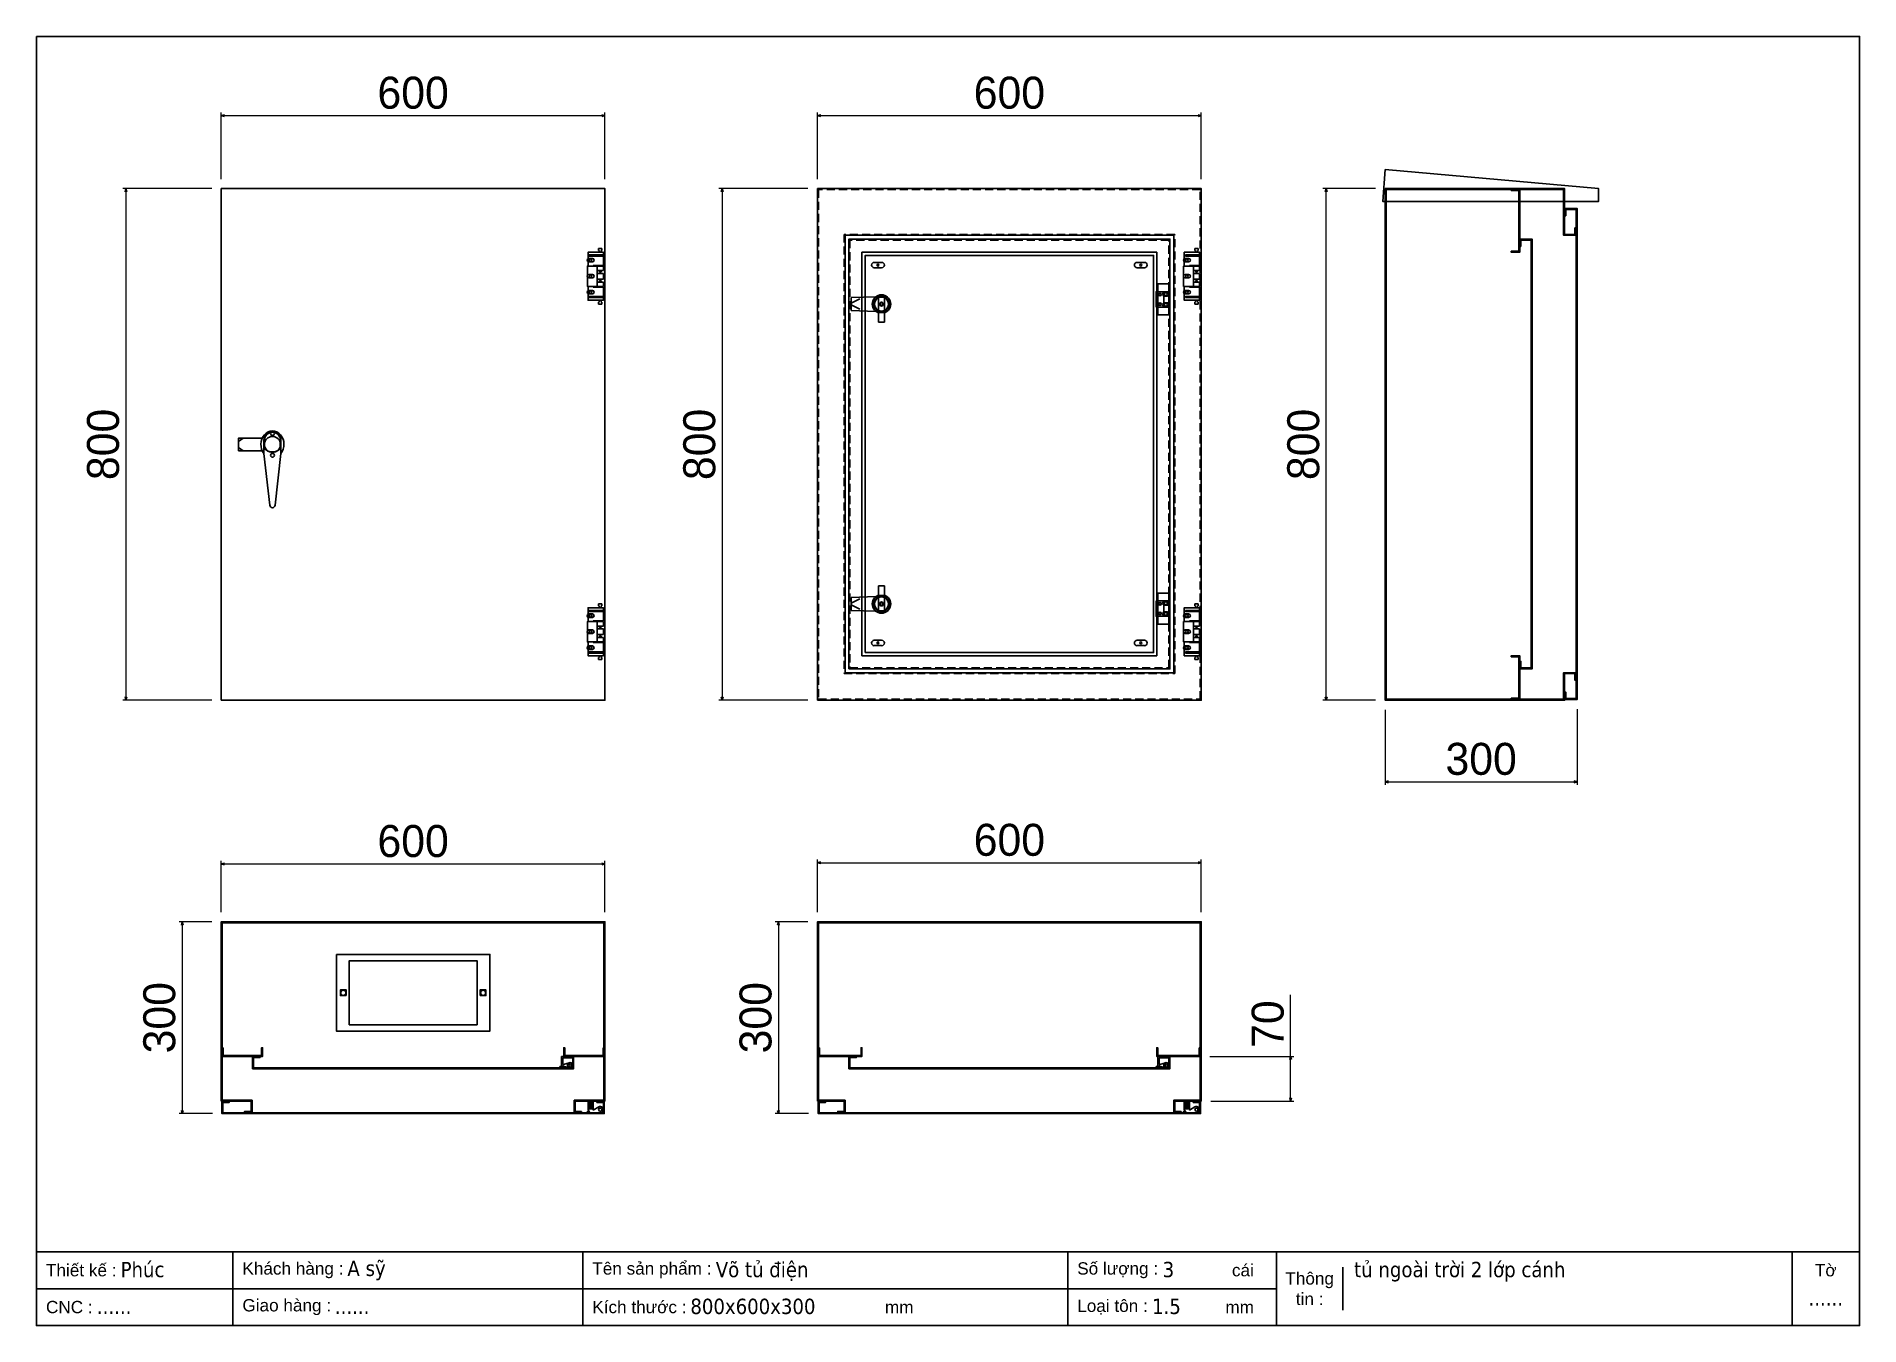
# Model space of a CAD drawing. Header units: millimetres. Extents: x 0 to 2851, y 0 to 2016.
import ezdxf
from ezdxf.enums import TextEntityAlignment as Align

# ---------------------------------------------------------------- set-up
doc = ezdxf.new("R2010")
doc.units = ezdxf.units.MM
doc.linetypes.add('HIDDENX2', pattern=[19.05, 12.7, -6.35])
for name, color, linetype in [('CNC', 7, 'Continuous'), ('DIM', 253, 'Continuous'), ('Ghi chu', 7, 'Continuous'), ('HEATER', 1, 'Continuous')]:
    doc.layers.add(name, color=color, linetype=linetype)
doc.styles.add('Arial', font='arial.ttf')
doc.styles.add('Tahoma (Input Text)', font='tahoma.ttf')
doc.dimstyles.new('CNC', dxfattribs={"dimtxt": 50, "dimasz": 5, "dimexe": 5, "dimexo": 15, "dimgap": 10, "dimtad": 1, "dimdec": 0, "dimtxsty": 'Standard', "dimblk": 'OPEN30', "dimcen": 10, "dimclrd": 5, "dimclre": 5, "dimclrt": 3, "dimazin": 3, "dimtfac": 1, "dimtdec": 0, "dimtmove": 0, "dimatfit": 3, "dimldrblk": 'ARCHTICK', "dimlwd": 9, "dimlwe": 9})

# ---------------------------------------------------------------- blocks, each defined once
blk = doc.blocks.new('*D1')
at = {"color": 0, "linetype": 'ByBlock', "lineweight": -2}
for p, q in [((289.1, 1892.2), (294.1, 1893.5)), ((294.1, 1890.8), (289.1, 1892.2)), ((289.1, 1892.2), (294.1, 1892.2)), ((884.1, 1893.5), (889.1, 1892.2)), ((889.1, 1892.2), (884.1, 1890.8)), ((889.1, 1892.2), (884.1, 1892.2))]:
    blk.add_line(p, q, dxfattribs=at)
at = {"layer": 'Defpoints', "color": 0, "transparency": 16777216}
for p in [(889.1, 1892.2), (289.1, 1778), (889.1, 1778)]:
    blk.add_point(p, dxfattribs=at)
at = {"layer": 'DIM', "color": 5, "lineweight": 9, "transparency": 16777216}
for p, q in [((289.1, 1793), (289.1, 1897.2)), ((294.1, 1892.2), (884.1, 1892.2)), ((889.1, 1793), (889.1, 1897.2))]:
    blk.add_line(p, q, dxfattribs=at)
at = {"layer": 'DIM', "color": 3, "transparency": 16777216, "insert": (589.1, 1927.7), "char_height": 50, "attachment_point": 5}
blk.add_mtext('600', dxfattribs=at)
blk = doc.blocks.new('_ArchTick')
at = {"color": 0, "const_width": 0.15}
blk.add_lwpolyline([(-0.5, -0.5), (0.5, 0.5)], dxfattribs=at)
blk = doc.blocks.new('_Open30')
at = {"color": 0, "linetype": 'ByBlock', "lineweight": -2}
for p, q in [((-1, 0.27), (0, 0)), ((0, 0), (-1, -0.27)), ((0, 0), (-1, 0))]:
    blk.add_line(p, q, dxfattribs=at)
blk = doc.blocks.new('*D2')
at = {"color": 0, "linetype": 'ByBlock', "lineweight": -2}
for p, q in [((138.6, 1773), (139.9, 1778)), ((139.9, 1778), (141.3, 1773)), ((139.9, 1778), (139.9, 1773)), ((139.9, 978), (138.6, 983)), ((141.3, 983), (139.9, 978)), ((139.9, 978), (139.9, 983))]:
    blk.add_line(p, q, dxfattribs=at)
at = {"layer": 'Defpoints', "color": 0, "transparency": 16777216}
for p in [(289.1, 1778), (139.9, 978), (289.1, 978)]:
    blk.add_point(p, dxfattribs=at)
at = {"layer": 'DIM', "color": 5, "lineweight": 9, "transparency": 16777216}
for p, q in [((274.1, 1778), (134.9, 1778)), ((139.9, 1773), (139.9, 983)), ((274.1, 978), (134.9, 978))]:
    blk.add_line(p, q, dxfattribs=at)
at = {"layer": 'DIM', "color": 3, "transparency": 16777216, "insert": (104.4, 1378), "char_height": 50, "attachment_point": 5, "rotation": 90}
blk.add_mtext('800', dxfattribs=at)
blk = doc.blocks.new('MS308-2-1')
at = {"color": 1}
for p, q in [((-53, 4.6), (-46, 10)), ((-13.3, -14.2), (-13.3, 6.7)), ((-12.3, 6.7), (-12.3, -6.9)), ((12.3, 6.7), (12.3, -6.9)), ((13.3, 6.7), (13.3, -14.2)), ((-53, -4.6), (-46, -10)), ((-4, -95), (-13.3, -14.2)), ((13.3, -14.2), (4, -95))]:
    blk.add_line(p, q, dxfattribs=at)
blk.add_lwpolyline([(-15.8, -10), (-53, -10), (-53, 10), (-15.8, 10)], dxfattribs=at)
for centre, radius, start, end in [((0, 6.7), 13.3, 0, 180), ((0, 6.7), 12.3, 0, 180), ((0, 5.9), 17.7, 226.184, 313.816), ((0, -95), 4, 180, 0)]:
    blk.add_arc(centre, radius, start, end, dxfattribs=at)
blk.add_ellipse((0, 0), major_axis=(0, 21), ratio=0.857143, start_param=3.972003, end_param=8.594367, dxfattribs=at)
blk = doc.blocks.new('*D3')
at = {"color": 0, "linetype": 'ByBlock', "lineweight": -2}
for p, q in [((1221.6, 1892.2), (1226.6, 1893.5)), ((1226.6, 1890.8), (1221.6, 1892.2)), ((1221.6, 1892.2), (1226.6, 1892.2)), ((1816.6, 1893.5), (1821.6, 1892.2)), ((1821.6, 1892.2), (1816.6, 1890.8)), ((1821.6, 1892.2), (1816.6, 1892.2))]:
    blk.add_line(p, q, dxfattribs=at)
at = {"layer": 'Defpoints', "color": 0, "transparency": 16777216}
for p in [(1821.6, 1892.2), (1221.6, 1778), (1821.6, 1778)]:
    blk.add_point(p, dxfattribs=at)
at = {"layer": 'DIM', "color": 5, "lineweight": 9, "transparency": 16777216}
for p, q in [((1221.6, 1793), (1221.6, 1897.2)), ((1226.6, 1892.2), (1816.6, 1892.2)), ((1821.6, 1793), (1821.6, 1897.2))]:
    blk.add_line(p, q, dxfattribs=at)
at = {"layer": 'DIM', "color": 3, "transparency": 16777216, "insert": (1521.6, 1927.7), "char_height": 50, "attachment_point": 5}
blk.add_mtext('600', dxfattribs=at)
blk = doc.blocks.new('*D4')
at = {"color": 0, "linetype": 'ByBlock', "lineweight": -2}
for p, q in [((1071.1, 1773), (1072.4, 1778)), ((1072.4, 1778), (1073.8, 1773)), ((1072.4, 1778), (1072.4, 1773)), ((1072.4, 978), (1071.1, 983)), ((1073.8, 983), (1072.4, 978)), ((1072.4, 978), (1072.4, 983))]:
    blk.add_line(p, q, dxfattribs=at)
at = {"layer": 'Defpoints', "color": 0, "transparency": 16777216}
for p in [(1221.6, 1778), (1072.4, 978), (1221.6, 978)]:
    blk.add_point(p, dxfattribs=at)
at = {"layer": 'DIM', "color": 5, "lineweight": 9, "transparency": 16777216}
for p, q in [((1206.6, 1778), (1067.4, 1778)), ((1072.4, 1773), (1072.4, 983)), ((1206.6, 978), (1067.4, 978))]:
    blk.add_line(p, q, dxfattribs=at)
at = {"layer": 'DIM', "color": 3, "transparency": 16777216, "insert": (1036.9, 1378), "char_height": 50, "attachment_point": 5, "rotation": 90}
blk.add_mtext('800', dxfattribs=at)
blk = doc.blocks.new('HL011-1-5')
at = {"color": 1}
for p, q in [((24, 70), (2, 70)), ((21.65, 81), (16.65, 81)), ((16.65, 81), (16.65, 78)), ((17.65, 78), (16.65, 78)), ((17.65, 75), (16.65, 75)), ((17.65, 75), (17.65, 78)), ((21.65, 78), (20.65, 78)), ((20.65, 75), (20.65, 78)), ((20.65, 75), (21.65, 75)), ((21.65, 78), (21.65, 81)), ((8, 54.5), (8, 53.5)), ((8, 54.5), (24, 54.5)), ((14.3, 53.5), (14.3, 21.5)), ((14.3, 46.5), (24, 46.5)), ((24, 42), (14.3, 42)), ((24, 33), (14.3, 33)), ((16.65, 54.5), (16.65, 53.5)), ((17.4, 46.5), (18.15, 44)), ((17.4, 28.5), (18.15, 31)), ((18.15, 44), (20.15, 44)), ((18.15, 31), (20.15, 31)), ((20.9, 46.5), (20.15, 44)), ((20.9, 28.5), (20.15, 31)), ((21.65, 53.5), (21.65, 54.5)), ((24, 5), (2, 5)), ((8, 21.5), (8, 20.5)), ((8, 20.5), (24, 20.5)), ((14.3, 28.5), (24, 28.5)), ((16.65, 20.5), (16.65, 21.5)), ((21.65, 21.5), (21.65, 20.5)), ((17.65, 0), (16.65, 0)), ((16.65, -6), (16.65, -3)), ((17.65, -3), (16.65, -3)), ((21.65, -6), (16.65, -6)), ((17.65, 0), (17.65, -3)), ((20.65, 0), (20.65, -3)), ((20.65, 0), (21.65, 0)), ((21.65, -3), (20.65, -3)), ((21.65, -3), (21.65, -6))]:
    blk.add_line(p, q, dxfattribs=at)
for points in [[(0, 53.5), (0, 75), (24, 75), (24, 54.5)], [(24, 28.5), (24, 21.5), (-1, 21.5), (-1, 53.5), (24, 53.5), (24, 46.5)], [(24, 42), (24, 33)], [(24, 20.5), (24, 0), (0, 0), (0, 21.5)]]:
    blk.add_lwpolyline(points, dxfattribs=at)
for points in [[(2, 71), (24, 71), (24, 69), (2, 69)], [(2, 4), (24, 4), (24, 6), (2, 6)]]:
    blk.add_lwpolyline(points, close=True, dxfattribs=at)
for centre in [(4, 62.5), (4, 37.5), (4, 12.5)]:
    blk.add_circle(centre, 2, dxfattribs=at)
blk = doc.blocks.new('SDGFGHGHG')
at = {"layer": 'HEATER'}
for p, q in [((860892.9, 570780.5), (860931.6, 570782)), ((860935.9, 570742), (860935.9, 570784.3)), ((860944.9, 570742), (860944.9, 570784.3)), ((860892.9, 570760.5), (860892.9, 570780.5)), ((860892.9, 570771.9), (860906.3, 570778.7)), ((860892.9, 570769.1), (860906.3, 570762.4)), ((860892.9, 570760.5), (860931.6, 570759.1)), ((860937.5, 570771.3), (860939.5, 570771.3)), ((860937.5, 570769.8), (860939.5, 570769.8)), ((860939.5, 570773.5), (860939.5, 570771.3)), ((860939.5, 570769.8), (860939.5, 570767.6)), ((860941.3, 570773.5), (860941.3, 570771.3)), ((860941.3, 570771.3), (860943.4, 570771.3)), ((860941.3, 570769.8), (860941.3, 570767.6)), ((860941.3, 570769.8), (860943.4, 570769.8)), ((860935.9, 570742), (860944.9, 570742))]:
    blk.add_line(p, q, dxfattribs=at)
blk.add_circle((860940.4, 570770.5), 3.08, dxfattribs=at)
blk.add_arc((860940.4, 570770.5), 14.5, 288.08, 251.92, dxfattribs=at)
blk = doc.blocks.new('SĐFHGGH')
at = {"layer": 'HEATER'}
for points in [[(860928.8, 570702.4), (860927.4, 570702.4), (860927.4, 570708.4), (860928.8, 570708.4)], [(860943.4, 570717), (860943.4, 570718.4), (860937.4, 570718.4), (860937.4, 570717)], [(860952.1, 570702.4), (860953.4, 570702.4), (860953.4, 570708.4), (860952.1, 570708.4)], [(860943.4, 570693.8), (860943.4, 570692.4), (860937.4, 570692.4), (860937.4, 570693.8)]]:
    blk.add_lwpolyline(points, dxfattribs=at)
for start, end in [(104.4775, 165.5225), (194.4775, 255.5225), (14.4775, 75.5225), (284.4775, 345.5225)]:
    blk.add_arc((860940.4, 570705.4), 12, start, end, dxfattribs=at)
blk = doc.blocks.new('MS722')
for name, p in [('SDGFGHGHG', (-860940.4, -570770.5)), ('SĐFHGGH', (-860940.4, -570705.4))]:
    blk.add_blockref(name, p)
blk = doc.blocks.new('ovan6x10')
at = {"color": 2}
for p, q in [((3, 6), (7, 6)), ((3, 0), (7, 0))]:
    blk.add_line(p, q, dxfattribs=at)
for centre, start, end in [((3, 3), 90, 270), ((7, 3), 270, 90)]:
    blk.add_arc(centre, 3, start, end, dxfattribs=at)
blk = doc.blocks.new('HL036-1-1')
at = {"color": 1}
blk.add_line((9.5, 36.2), (9.5, 12.2), dxfattribs=at)
for points in [[(-2.5, 12.2), (17.5, 12.2), (17.5, 36.2), (-2.5, 36.2)], [(0, 48.5), (17.5, 48.5), (17.5, 0), (0, 0)]]:
    blk.add_lwpolyline(points, close=True, dxfattribs=at)
for centre, radius in [((3.5, 31.8), 2), ((12.7, 32.5), 2.5), ((3.5, 16.8), 2), ((12.7, 16), 2.5)]:
    blk.add_circle(centre, radius, dxfattribs=at)
blk = doc.blocks.new('HL011-1-2')
h = blk.add_hatch()
h.set_pattern_fill('ANSI31', color=2, scale=0.5, style=0)
h.paths.add_polyline_path([(6, 12), (2, 12), (2, 0), (6, 0)])
at = {"color": 1}
for p, q in [((3, 18), (0, 13)), ((0, 0), (0, 13)), ((8, 0), (0, 0)), ((19.1, 18), (3, 18)), ((8, 14), (8, 0)), ((8, 14), (16.7, 9))]:
    blk.add_line(p, q, dxfattribs=at)
blk.add_lwpolyline([(1.8, 16), (-1, 16), (-1, 18), (3, 18)], dxfattribs=at)
at = {"color": 2}
blk.add_lwpolyline([(2, 0), (2, 12), (6, 12), (6, 0)], dxfattribs=at)
at = {"color": 1}
blk.add_circle((19.1, 13.2), 2.5, dxfattribs=at)
blk.add_arc((19.1, 13.2), 4.85, 239.9368, 90, dxfattribs=at)
blk = doc.blocks.new('*D5')
at = {"color": 0, "linetype": 'ByBlock', "lineweight": -2}
for p, q in [((289.1, 721.9), (294.1, 723.2)), ((294.1, 720.5), (289.1, 721.9)), ((289.1, 721.9), (294.1, 721.9)), ((884.1, 723.2), (889.1, 721.9)), ((889.1, 721.9), (884.1, 720.5)), ((889.1, 721.9), (884.1, 721.9))]:
    blk.add_line(p, q, dxfattribs=at)
at = {"layer": 'Defpoints', "color": 0, "transparency": 16777216}
for p in [(889.1, 721.9), (289.1, 631.4), (889.1, 631.4)]:
    blk.add_point(p, dxfattribs=at)
at = {"layer": 'DIM', "color": 5, "lineweight": 9, "transparency": 16777216}
for p, q in [((289.1, 646.4), (289.1, 726.9)), ((294.1, 721.9), (884.1, 721.9)), ((889.1, 646.4), (889.1, 726.9))]:
    blk.add_line(p, q, dxfattribs=at)
at = {"layer": 'DIM', "color": 3, "transparency": 16777216, "insert": (589.1, 757.4), "char_height": 50, "attachment_point": 5}
blk.add_mtext('600', dxfattribs=at)
blk = doc.blocks.new('*D6')
at = {"color": 0, "linetype": 'ByBlock', "lineweight": -2}
for p, q in [((226.6, 626.4), (228, 631.4)), ((228, 631.4), (229.3, 626.4)), ((228, 631.4), (228, 626.4)), ((228, 331.4), (226.6, 336.4)), ((229.3, 336.4), (228, 331.4)), ((228, 331.4), (228, 336.4))]:
    blk.add_line(p, q, dxfattribs=at)
at = {"layer": 'Defpoints', "color": 0, "transparency": 16777216}
for p in [(289.1, 631.4), (228, 331.4), (290.1, 331.4)]:
    blk.add_point(p, dxfattribs=at)
at = {"layer": 'DIM', "color": 5, "lineweight": 9, "transparency": 16777216}
for p, q in [((274.1, 631.4), (223, 631.4)), ((228, 626.4), (228, 336.4)), ((275.1, 331.4), (223, 331.4))]:
    blk.add_line(p, q, dxfattribs=at)
at = {"layer": 'DIM', "color": 3, "transparency": 16777216, "insert": (192.4, 481.4), "char_height": 50, "attachment_point": 5, "rotation": 90}
blk.add_mtext('300', dxfattribs=at)
blk = doc.blocks.new('ovan8.5x20')
at = {"layer": 'CNC', "color": 2, "lineweight": -3}
for p, q in [((5.7, 4.2), (-5.8, 4.2)), ((-5.8, -4.2), (5.7, -4.2))]:
    blk.add_line(p, q, dxfattribs=at)
for centre, start, end in [((-5.8, 0), 90, 270), ((5.7, 0), 270, 90)]:
    blk.add_arc(centre, 4.25, start, end, dxfattribs=at)
blk = doc.blocks.new('khungtenAsean2')
at = {"color": 7}
for p, q in [((2970, -1980), (0, -1980)), ((320, -1980), (320, -2100)), ((890, -1980), (890, -2100)), ((1680, -1980), (1680, -2100)), ((2020, -1980), (2020, -2100)), ((2860, -1980), (2860, -2100)), ((2128.3, -2005), (2128.3, -2075)), ((2020, -2040), (0, -2040))]:
    blk.add_line(p, q, dxfattribs=at)
blk.add_lwpolyline([(0, 0), (2970, 0), (2970, -2100), (0, -2100)], close=True, dxfattribs=at)
at = {"color": 2, "char_height": 20, "style": 'Arial'}
for s, insert, width, attachment_point in [('  Thiết kế :', (0, -2010), 917.634, 4), ('  Khách hàng :', (320, -2010), 917.634, 4), ('  Tên sản phẩm :', (890, -2010), 917.634, 4), ('  Số lượng :', (1680, -2010), 917.634, 4), ('cái', (1947.6, -2010), 917.634, 4), ('Thông\\Ptin :', (2074.2, -2040), 108.311, 5), ('Tờ', (2915, -2010), 110, 5), ('  CNC :', (0, -2070), 917.634, 4), ('  Giao hàng :', (320, -2070), 917.634, 4), ('  Kích thước :', (890, -2070), 917.634, 4), ('mm', (1382.3, -2070), 917.634, 4), ('  Loại tôn :', (1680, -2070), 917.634, 4), ('mm', (1936.9, -2070), 917.634, 4)]:
    blk.add_mtext(s, dxfattribs=dict(at, insert=insert, width=width, attachment_point=attachment_point))
at = {"color": 1, "style": 'Tahoma (Input Text)', "flags": 8}
for tag, p in [('#01', (137.1, -2021.3)), ('#03', (506.6, -2019.3)), ('#05', (1106.6, -2021.3)), ('#07', (1834.7, -2021.3)), ('#09', (2146.7, -2021.3)), ('#02', (98.5, -2081.3)), ('#04', (486.1, -2081.3)), ('#06', (1065.3, -2081.3)), ('#08', (1817.4, -2081.3)), ('#10', (2146.7, -2081.3))]:
    blk.add_attdef(tag, p, '', height=25, dxfattribs=at)
blk.add_attdef('#11', text='', height=25, dxfattribs=at).set_placement((2915, -2067.3), align=Align.CENTER)
blk = doc.blocks.new('HL036-1-2')
at = {"layer": 'Ghi chu', "color": 1}
for p, q in [((-3, 17.8), (-18.9, 17.8)), ((-18.9, 15.8), (-18.9, 17.8)), ((-12.1, 15.8), (-18.9, 15.8)), ((-16.4, 1), (-16.4, 14)), ((-15.6, 15), (-3.9, 17.7)), ((0, 0), (-15.4, 0)), ((-14.4, 3), (-14.4, 11.9)), ((0, 2), (-13.4, 2)), ((-13.1, 12.8), (-4.3, 9.8)), ((-6.2, 2), (-6.2, 0)), ((-1.2, 2), (-1.2, 0)), ((0, 0), (0, 2))]:
    blk.add_line(p, q, dxfattribs=at)
for radius in [4.1, 2.1]:
    blk.add_circle((-3, 13.7), radius, dxfattribs=at)
for centre, start, end in [((-15.4, 14), 102.9616, 180), ((-15.4, 1), 180, 270), ((-13.4, 11.9), 71.3254, 180), ((-13.4, 3), 180, 270)]:
    blk.add_arc(centre, 1, start, end, dxfattribs=at)
blk = doc.blocks.new('*D7')
at = {"color": 0, "linetype": 'ByBlock', "lineweight": -2}
for p, q in [((1159.1, 626.4), (1160.5, 631.4)), ((1160.5, 631.4), (1161.8, 626.4)), ((1160.5, 631.4), (1160.5, 626.4)), ((1160.5, 331.4), (1159.1, 336.4)), ((1161.8, 336.4), (1160.5, 331.4)), ((1160.5, 331.4), (1160.5, 336.4))]:
    blk.add_line(p, q, dxfattribs=at)
at = {"layer": 'Defpoints', "color": 0, "transparency": 16777216}
for p in [(1221.6, 631.4), (1160.5, 331.4), (1222.6, 331.4)]:
    blk.add_point(p, dxfattribs=at)
at = {"layer": 'DIM', "color": 5, "lineweight": 9, "transparency": 16777216}
for p, q in [((1206.6, 631.4), (1155.5, 631.4)), ((1160.5, 626.4), (1160.5, 336.4)), ((1207.6, 331.4), (1155.5, 331.4))]:
    blk.add_line(p, q, dxfattribs=at)
at = {"layer": 'DIM', "color": 3, "transparency": 16777216, "insert": (1124.9, 481.4), "char_height": 50, "attachment_point": 5, "rotation": 90}
blk.add_mtext('300', dxfattribs=at)
blk = doc.blocks.new('*D8')
at = {"color": 0, "linetype": 'ByBlock', "lineweight": -2}
for p, q in [((1221.6, 723.8), (1226.6, 725.1)), ((1226.6, 722.4), (1221.6, 723.8)), ((1221.6, 723.8), (1226.6, 723.8)), ((1816.6, 725.1), (1821.6, 723.8)), ((1821.6, 723.8), (1816.6, 722.4)), ((1821.6, 723.8), (1816.6, 723.8))]:
    blk.add_line(p, q, dxfattribs=at)
at = {"layer": 'Defpoints', "color": 0, "transparency": 16777216}
for p in [(1821.6, 723.8), (1221.6, 631.4), (1821.6, 631.4)]:
    blk.add_point(p, dxfattribs=at)
at = {"layer": 'DIM', "color": 5, "lineweight": 9, "transparency": 16777216}
for p, q in [((1221.6, 646.4), (1221.6, 728.8)), ((1226.6, 723.8), (1816.6, 723.8)), ((1821.6, 646.4), (1821.6, 728.8))]:
    blk.add_line(p, q, dxfattribs=at)
at = {"layer": 'DIM', "color": 3, "transparency": 16777216, "insert": (1521.6, 759.3), "char_height": 50, "attachment_point": 5}
blk.add_mtext('600', dxfattribs=at)
blk = doc.blocks.new('*D9')
at = {"color": 0, "linetype": 'ByBlock', "lineweight": -2}
for p, q in [((2109.4, 850.4), (2114.4, 851.7)), ((2114.4, 849), (2109.4, 850.4)), ((2109.4, 850.4), (2114.4, 850.4)), ((2404.4, 851.7), (2409.4, 850.4)), ((2409.4, 850.4), (2404.4, 849)), ((2409.4, 850.4), (2404.4, 850.4))]:
    blk.add_line(p, q, dxfattribs=at)
at = {"layer": 'Defpoints', "color": 0, "transparency": 16777216}
for p in [(2109.4, 978), (2409.4, 979), (2409.4, 850.4)]:
    blk.add_point(p, dxfattribs=at)
at = {"layer": 'DIM', "color": 5, "lineweight": 9, "transparency": 16777216}
for p, q in [((2109.4, 963), (2109.4, 845.4)), ((2409.4, 964), (2409.4, 845.4)), ((2114.4, 850.4), (2404.4, 850.4))]:
    blk.add_line(p, q, dxfattribs=at)
at = {"layer": 'DIM', "color": 3, "transparency": 16777216, "insert": (2259.4, 885.9), "char_height": 50, "attachment_point": 5}
blk.add_mtext('300', dxfattribs=at)
blk = doc.blocks.new('*D10')
at = {"color": 0, "linetype": 'ByBlock', "lineweight": -2}
for p, q in [((2015.7, 1773), (2017, 1778)), ((2017, 1778), (2018.4, 1773)), ((2017, 1778), (2017, 1773)), ((2017, 978), (2015.7, 983)), ((2018.4, 983), (2017, 978)), ((2017, 978), (2017, 983))]:
    blk.add_line(p, q, dxfattribs=at)
at = {"layer": 'Defpoints', "color": 0, "transparency": 16777216}
for p in [(2017, 1778), (2109.4, 1778), (2109.4, 978)]:
    blk.add_point(p, dxfattribs=at)
at = {"layer": 'DIM', "color": 5, "lineweight": 9, "transparency": 16777216}
for p, q in [((2094.4, 1778), (2012, 1778)), ((2017, 983), (2017, 1773)), ((2094.4, 978), (2012, 978))]:
    blk.add_line(p, q, dxfattribs=at)
at = {"layer": 'DIM', "color": 3, "transparency": 16777216, "insert": (1981.5, 1378), "char_height": 50, "attachment_point": 5, "rotation": 90}
blk.add_mtext('800', dxfattribs=at)
blk = doc.blocks.new('*D11')
at = {"color": 0, "linetype": 'ByBlock', "lineweight": -2}
for p, q in [((1960.1, 415.9), (1961.4, 420.9)), ((1961.4, 420.9), (1962.8, 415.9)), ((1961.4, 420.9), (1961.4, 415.9)), ((1961.4, 350.9), (1960.1, 355.9)), ((1962.8, 355.9), (1961.4, 350.9)), ((1961.4, 350.9), (1961.4, 355.9))]:
    blk.add_line(p, q, dxfattribs=at)
at = {"layer": 'Defpoints', "color": 0, "transparency": 16777216}
for p in [(1820.1, 420.9), (1961.4, 420.9), (1821.6, 350.9)]:
    blk.add_point(p, dxfattribs=at)
at = {"layer": 'DIM', "color": 5, "lineweight": 9, "transparency": 16777216}
for p, q in [((1961.4, 420.9), (1961.4, 517)), ((1835.1, 420.9), (1966.4, 420.9)), ((1961.4, 355.9), (1961.4, 415.9)), ((1836.6, 350.9), (1966.4, 350.9))]:
    blk.add_line(p, q, dxfattribs=at)
at = {"layer": 'DIM', "color": 3, "transparency": 16777216, "insert": (1925.9, 471.4), "char_height": 50, "attachment_point": 5, "rotation": 90}
blk.add_mtext('70', dxfattribs=at)

msp = doc.modelspace()

# ---------------------------------------------------------------- linework, layer by layer
at = {"color": 7}
for points in [[(2109.4, 1808.1), (2105.6, 1758), (2443, 1758), (2443, 1778)], [(289.1, 978), (889.1, 978), (889.1, 1778), (289.1, 1778)], [(1221.6, 978), (1821.6, 978), (1821.6, 1778), (1221.6, 1778)], [(2405.9, 1716.5), (2405.9, 1706.5), (2389.9, 1706.5), (2389.9, 1778), (2109.4, 1778), (2109.4, 978), (2389.9, 978), (2389.9, 1019.5), (2405.9, 1019.5), (2405.9, 1009.5), (2407.4, 1009.5), (2407.4, 1021), (2388.4, 1021), (2388.4, 979.5), (2110.9, 979.5), (2110.9, 1776.5), (2388.4, 1776.5), (2388.4, 1705), (2407.4, 1705), (2407.4, 1716.5)], [(2391.9, 1735.5), (2391.9, 1745.5), (2407.9, 1745.5), (2407.9, 980.5), (2391.9, 980.5), (2391.9, 990.5), (2390.4, 990.5), (2390.4, 979), (2409.4, 979), (2409.4, 1747), (2390.4, 1747), (2390.4, 1735.5)], [(1264.6, 1021), (1778.6, 1021), (1778.6, 1705), (1264.6, 1705)], [(852.6, 334.9), (842.6, 334.9), (842.6, 350.9), (889.1, 350.9), (889.1, 631.4), (289.1, 631.4), (289.1, 350.9), (335.6, 350.9), (335.6, 334.9), (325.6, 334.9), (325.6, 333.4), (337.1, 333.4), (337.1, 352.4), (290.6, 352.4), (290.6, 629.9), (887.6, 629.9), (887.6, 352.4), (841.1, 352.4), (841.1, 333.4), (852.6, 333.4)], [(1790.1, 334.9), (1780.1, 334.9), (1780.1, 350.9), (1821.6, 350.9), (1821.6, 631.4), (1221.6, 631.4), (1221.6, 350.9), (1263.1, 350.9), (1263.1, 334.9), (1253.1, 334.9), (1253.1, 333.4), (1264.6, 333.4), (1264.6, 352.4), (1223.1, 352.4), (1223.1, 629.9), (1820.1, 629.9), (1820.1, 352.4), (1778.6, 352.4), (1778.6, 333.4), (1790.1, 333.4)], [(469.1, 580.4), (709.1, 580.4), (709.1, 460.4), (469.1, 460.4)], [(828.6, 419.1), (838.6, 419.1), (838.6, 403.1), (339.6, 403.1), (339.6, 419.1), (349.6, 419.1), (349.6, 420.6), (338.1, 420.6), (338.1, 401.6), (840.1, 401.6), (840.1, 420.6), (828.6, 420.6)], [(1761.1, 419.1), (1771.1, 419.1), (1771.1, 403.1), (1272.1, 403.1), (1272.1, 419.1), (1282.1, 419.1), (1282.1, 420.6), (1270.6, 420.6), (1270.6, 401.6), (1772.6, 401.6), (1772.6, 420.6), (1761.1, 420.6)], [(876.6, 348.9), (886.6, 348.9), (886.6, 332.9), (291.6, 332.9), (291.6, 348.9), (301.6, 348.9), (301.6, 350.4), (290.1, 350.4), (290.1, 331.4), (888.1, 331.4), (888.1, 350.4), (876.6, 350.4)], [(1809.1, 348.9), (1819.1, 348.9), (1819.1, 332.9), (1224.1, 332.9), (1224.1, 348.9), (1234.1, 348.9), (1234.1, 350.4), (1222.6, 350.4), (1222.6, 331.4), (1820.6, 331.4), (1820.6, 350.4), (1809.1, 350.4)]]:
    msp.add_lwpolyline(points, close=True, dxfattribs=at)
at = {"color": 7, "linetype": 'HIDDENX2'}
for points in [[(1223.1, 979.5), (1820.1, 979.5), (1820.1, 1776.5), (1223.1, 1776.5)], [(1263.1, 1019.5), (1780.1, 1019.5), (1780.1, 1706.5), (1263.1, 1706.5)]]:
    msp.add_lwpolyline(points, close=True, dxfattribs=at)
at = {"color": 3}
for points in [[(2306.4, 1775), (2318.4, 1775), (2318.4, 1680), (2306.4, 1680), (2306.4, 1678.5), (2319.9, 1678.5), (2319.9, 1776.5), (2306.4, 1776.5)], [(1291.1, 1047.5), (1752.1, 1047.5), (1752.1, 1678.5), (1291.1, 1678.5)], [(2306.4, 981), (2318.4, 981), (2318.4, 1046), (2306.4, 1046), (2306.4, 1047.5), (2319.9, 1047.5), (2319.9, 979.5), (2306.4, 979.5)], [(292.1, 434.4), (292.1, 422.4), (352.1, 422.4), (352.1, 434.4), (353.6, 434.4), (353.6, 420.9), (290.6, 420.9), (290.6, 434.4)], [(886.1, 434.4), (886.1, 422.4), (826.1, 422.4), (826.1, 434.4), (824.6, 434.4), (824.6, 420.9), (887.6, 420.9), (887.6, 434.4)], [(1224.6, 434.4), (1224.6, 422.4), (1289.6, 422.4), (1289.6, 434.4), (1291.1, 434.4), (1291.1, 420.9), (1223.1, 420.9), (1223.1, 434.4)], [(1818.6, 434.4), (1818.6, 422.4), (1753.6, 422.4), (1753.6, 434.4), (1752.1, 434.4), (1752.1, 420.9), (1820.1, 420.9), (1820.1, 434.4)]]:
    msp.add_lwpolyline(points, close=True, dxfattribs=at)
at = {"color": 6}
for points in [[(1270.6, 1027), (1772.6, 1027), (1772.6, 1699), (1270.6, 1699)], [(2321.7, 1687.5), (2321.7, 1697.5), (2337.7, 1697.5), (2337.7, 1028.5), (2321.7, 1028.5), (2321.7, 1038.5), (2320.2, 1038.5), (2320.2, 1027), (2339.2, 1027), (2339.2, 1699), (2320.2, 1699), (2320.2, 1687.5)]]:
    msp.add_lwpolyline(points, close=True, dxfattribs=at)
at = {"color": 6, "linetype": 'HIDDENX2'}
msp.add_lwpolyline([(1272.1, 1028.5), (1771.1, 1028.5), (1771.1, 1697.5), (1272.1, 1697.5)], close=True, dxfattribs=at)
at = {"color": 2}
for points in [[(863.9, 1668.8, 1), (863.9, 1663.3), (869.4, 1663.3, 1), (869.4, 1668.8)], [(1796.4, 1668.8, 1), (1796.4, 1663.3), (1801.9, 1663.3, 1), (1801.9, 1668.8)], [(863.9, 1643.8, 1), (863.9, 1638.3), (869.4, 1638.3, 1), (869.4, 1643.8)], [(1796.4, 1643.8, 1), (1796.4, 1638.3), (1801.9, 1638.3, 1), (1801.9, 1643.8)], [(863.9, 1618.8, 1), (863.9, 1613.3), (869.4, 1613.3, 1), (869.4, 1618.8)], [(1796.4, 1618.8, 1), (1796.4, 1613.3), (1801.9, 1613.3, 1), (1801.9, 1618.8)], [(863.9, 1107.3, -1), (863.9, 1112.8), (869.4, 1112.8, -1), (869.4, 1107.3)], [(1796.4, 1107.3, -1), (1796.4, 1112.8), (1801.9, 1112.8, -1), (1801.9, 1107.3)], [(863.9, 1082.3, -1), (863.9, 1087.8), (869.4, 1087.8, -1), (869.4, 1082.3)], [(1796.4, 1082.3, -1), (1796.4, 1087.8), (1801.9, 1087.8, -1), (1801.9, 1082.3)], [(863.9, 1057.3, -1), (863.9, 1062.8), (869.4, 1062.8, -1), (869.4, 1057.3)], [(1796.4, 1057.3, -1), (1796.4, 1062.8), (1801.9, 1062.8, -1), (1801.9, 1057.3)]]:
    msp.add_lwpolyline(points, format="xyb", close=True, dxfattribs=at)
at = {"color": 1}
msp.add_lwpolyline([(1296.1, 1052.5), (1747.1, 1052.5), (1747.1, 1673.5), (1296.1, 1673.5)], close=True, dxfattribs=at)
at = {"color": 2}
for points in [[(489.1, 470.4), (689.1, 470.4), (689.1, 570.4), (489.1, 570.4)], [(484.4, 515.9), (475.4, 515.9), (475.4, 524.9), (484.4, 524.9)], [(693.9, 515.9), (702.9, 515.9), (702.9, 524.9), (693.9, 524.9)]]:
    msp.add_lwpolyline(points, close=True, dxfattribs=at)
for centre, radius in [((1316.1, 1658.5), 1.5), ((1727.1, 1658.5), 1.5), ((1321.6, 1597.5), 11), ((369.1, 1395), 3), ((369.1, 1378), 12.5), ((369.1, 1361), 3), ((1321.6, 1128.5), 11), ((1316.1, 1067.5), 1.5), ((1727.1, 1067.5), 1.5)]:
    msp.add_circle(centre, radius, dxfattribs=at)
at = {"color": 7}
for centre in [(479.9, 520.4), (698.4, 520.4)]:
    msp.add_circle(centre, 4, dxfattribs=at)

# ---------------------------------------------------------------- block references
ref = msp.add_blockref('khungtenAsean2', (0, 2016), dxfattribs=dict(at, xscale=0.9599999999918509, yscale=0.9599999999918509, zscale=0.9599999999918509))
ref.add_attrib('#11', '......', dxfattribs={"color": 1, "height": 24, "style": 'Tahoma (Input Text)'}).set_placement((2798.4, 31.3), align=Align.CENTER)
ref.add_attrib('#09', 'tủ ngoài trời 2 lớp cánh', (2060.8, 75.6), dxfattribs={"color": 1, "height": 24, "style": 'Tahoma (Input Text)'})
ref.add_attrib('#08', '1.5', (1744.7, 18), dxfattribs={"color": 1, "height": 24, "style": 'Tahoma (Input Text)'})
ref.add_attrib('#07', '3', (1761.3, 75.6), dxfattribs={"color": 1, "height": 24, "style": 'Tahoma (Input Text)'})
ref.add_attrib('#06', '800x600x300', (1022.7, 18), dxfattribs={"color": 1, "height": 24, "style": 'Tahoma (Input Text)'})
ref.add_attrib('#05', 'Võ tủ điện', (1062.4, 75.6), dxfattribs={"color": 1, "height": 24, "style": 'Tahoma (Input Text)'})
ref.add_attrib('#04', '......', (466.7, 18), dxfattribs={"color": 1, "height": 24, "style": 'Tahoma (Input Text)'})
ref.add_attrib('#03', 'A sỹ', (486.3, 77.5), dxfattribs={"color": 1, "height": 24, "style": 'Tahoma (Input Text)'})
ref.add_attrib('#02', '......', (94.5, 18), dxfattribs={"color": 1, "height": 24, "style": 'Tahoma (Input Text)'})
ref.add_attrib('#01', 'Phúc', (131.6, 75.6), dxfattribs={"color": 1, "height": 24, "style": 'Tahoma (Input Text)'})
for name, p in [('HL011-1-5', (862.6, 1603.5)), ('HL011-1-5', (1795.1, 1603.5)), ('HL036-1-1', (1753.6, 1580.5)), ('MS722', (1321.6, 1597.5)), ('ovan6x10', (1761.3, 1610)), ('ovan6x10', (1761.3, 1593.5)), ('MS308-2-1', (369.1, 1378))]:
    msp.add_blockref(name, p, dxfattribs=at)
at = {"color": 7, "xscale": -1, "rotation": 180}
for name, p in [('MS722', (1321.6, 1128.5)), ('HL036-1-1', (1753.6, 1145.5)), ('HL011-1-5', (862.6, 1122.5)), ('ovan6x10', (1761.3, 1132.5)), ('ovan6x10', (1761.3, 1116)), ('HL011-1-5', (1795.1, 1122.5)), ('HL036-1-2', (837.5, 420.9)), ('HL036-1-2', (1770, 420.9)), ('HL011-1-2', (862.6, 350.9)), ('HL011-1-2', (1795.1, 350.9))]:
    msp.add_blockref(name, p, dxfattribs=at)
at = {"layer": 'CNC', "lineweight": -3, "xscale": -1, "rotation": 180}
msp.add_blockref('ovan8.5x20', (1316.1, 1658.5), dxfattribs=at)
at = {"layer": 'CNC', "lineweight": -3, "rotation": 180}
msp.add_blockref('ovan8.5x20', (1727.1, 1658.5), dxfattribs=at)
at = {"layer": 'CNC', "lineweight": -3}
msp.add_blockref('ovan8.5x20', (1316.1, 1067.5), dxfattribs=at)
at = {"layer": 'CNC', "lineweight": -3, "xscale": -1}
msp.add_blockref('ovan8.5x20', (1727.1, 1067.5), dxfattribs=at)

# ---------------------------------------------------------------- dimensions: what is measured, and where the dimension line sits
at = {"layer": 'DIM', "color": 7}
for base, p1, p2, picture, middle in [((889.1, 1892.2), (289.1, 1778), (889.1, 1778), '*D1', (589.1, 1927.7)), ((1821.6, 1892.2), (1221.6, 1778), (1821.6, 1778), '*D3', (1521.6, 1927.7))]:
    dim = msp.add_linear_dim(base=base, p1=p1, p2=p2, dimstyle='CNC', dxfattribs=at)
    dim.commit()
    dim.dimension.update_dxf_attribs({"geometry": picture, "text_midpoint": middle})
for base, p1, p2, picture, middle in [((139.9, 978), (289.1, 1778), (289.1, 978), '*D2', (104.4, 1378)), ((1072.4, 978), (1221.6, 1778), (1221.6, 978), '*D4', (1036.9, 1378))]:
    dim = msp.add_linear_dim(base=base, p1=p1, p2=p2, angle=90, dimstyle='CNC', dxfattribs=at)
    dim.commit()
    dim.dimension.update_dxf_attribs({"geometry": picture, "text_midpoint": middle})
at = {"layer": 'DIM', "color": 2}
for base, p1, p2, picture, middle in [((2017, 1778), (2109.4, 978), (2109.4, 1778), '*D10', (1981.5, 1378)), ((228, 331.4), (289.1, 631.4), (290.1, 331.4), '*D6', (192.4, 481.4)), ((1160.5, 331.4), (1221.6, 631.4), (1222.6, 331.4), '*D7', (1124.9, 481.4)), ((1961.4, 420.9), (1821.6, 350.9), (1820.1, 420.9), '*D11', (1925.9, 471.4))]:
    dim = msp.add_linear_dim(base=base, p1=p1, p2=p2, angle=90, dimstyle='CNC', dxfattribs=at)
    dim.commit()
    dim.dimension.update_dxf_attribs({"geometry": picture, "text_midpoint": middle})
dim = msp.add_linear_dim(base=(2409.4, 850.4), p1=(2109.4, 978), p2=(2409.4, 979), angle=180, dimstyle='CNC', dxfattribs=at)
dim.commit()
dim.dimension.update_dxf_attribs({"geometry": '*D9', "text_midpoint": (2259.4, 850.4), "dimtype": 160})
for base, p1, p2, picture, middle in [((889.1, 721.9), (289.1, 631.4), (889.1, 631.4), '*D5', (589.1, 757.4)), ((1821.6, 723.8), (1221.6, 631.4), (1821.6, 631.4), '*D8', (1521.6, 759.3))]:
    dim = msp.add_linear_dim(base=base, p1=p1, p2=p2, dimstyle='CNC', dxfattribs=at)
    dim.commit()
    dim.dimension.update_dxf_attribs({"geometry": picture, "text_midpoint": middle})

doc.saveas('drawing.dxf')
